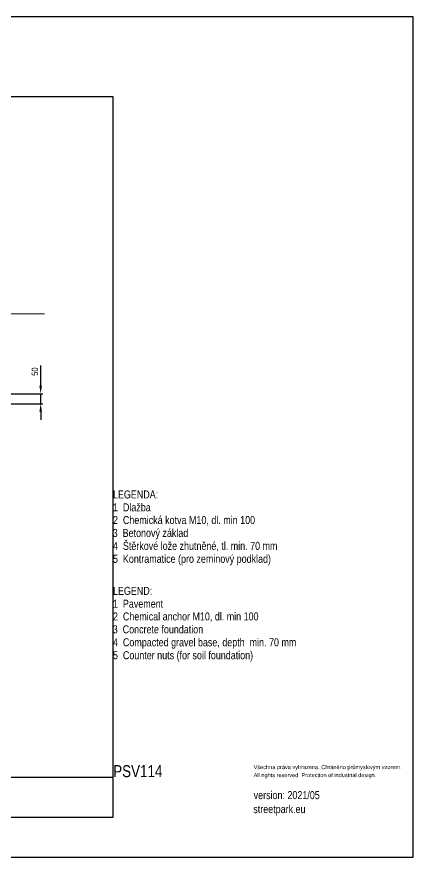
# Model space of a CAD drawing. Header units: millimetres. Extents: x 22162 to 28102, y 3160 to 7360.
# Drawn here: x 26120 to 28102, y 3160 to 7360 of the extents above; entities that cross this region are included whole.
import ezdxf

# ---------------------------------------------------------------- set-up
doc = ezdxf.new("R2010")
doc.units = ezdxf.units.MM
doc.header["$LTSCALE"] = 0.3
doc.linetypes.add('INCONTINUOUS', pattern=[200000.001, 200000, -0.001])
doc.layers.add('KOTY', color=3, linetype='INCONTINUOUS', lineweight=9)
doc.layers.add('Nekreslit', color=6, linetype='Continuous', plot=False)
doc.layers.add('SRAFY', color=7, linetype='Continuous', lineweight=9, true_color=0x5b5b5b)
doc.styles.add('SEACAD_Arial', font='arial.ttf', dxfattribs={"width": 0.8})
doc.dimstyles.new('ISO-25', dxfattribs={"dimtxt": 1.6, "dimasz": 2, "dimexe": 0.5, "dimexo": 1.5, "dimtad": 1, "dimdec": 0, "dimtxsty": 'SEACAD_Arial', "dimcen": 2, "dimadec": 0, "dimazin": 0, "dimtfac": 1, "dimtdec": 0, "dimtmove": 0, "dimatfit": 3, "dimfxl": 1, "dimarcsym": 0})

# ---------------------------------------------------------------- blocks, each defined once
blk = doc.blocks.new('*D156')
at = {"layer": 'Defpoints', "color": 0, "transparency": 16777216}
for p in [(26041.1, 5475.6), (26239.5, 5475.6), (25973, 5425.6)]:
    blk.add_point(p, dxfattribs=at)
at = {"layer": 'KOTY', "color": 0, "lineweight": -2, "transparency": 16777216}
for p, q in [((26239.5, 5515.6), (26239.5, 5617.2)), ((26071.1, 5475.6), (26249.5, 5475.6)), ((26239.5, 5425.6), (26239.5, 5475.6)), ((26003, 5425.6), (26249.5, 5425.6)), ((26239.5, 5385.6), (26239.5, 5345.6))]:
    blk.add_line(p, q, dxfattribs=at)
at = {"layer": 'KOTY', "color": 0, "transparency": 16777216}
for points in [[(26232.9, 5515.6), (26246.2, 5515.6), (26239.5, 5475.6)], [(26246.2, 5385.6), (26232.9, 5385.6), (26239.5, 5425.6)]]:
    blk.add_solid(points, dxfattribs=at)
at = {"layer": 'KOTY', "color": 0, "transparency": 16777216, "insert": (26210.7, 5586.4), "char_height": 32, "attachment_point": 5, "rotation": 90, "style": 'SEACAD_Arial'}
blk.add_mtext('50', dxfattribs=at)

msp = doc.modelspace()

# ---------------------------------------------------------------- linework, layer by layer
at = {"layer": 'Nekreslit'}
msp.add_line((22562.1, 3559.6), (26602.1, 3559.6), dxfattribs=at)
for points in [[(22162.1, 3159.6), (28102.1, 3159.6), (28102.1, 7359.6), (22162.1, 7359.6)], [(22562.1, 3359.6), (26602.1, 3359.6), (26602.1, 6959.6), (22562.1, 6959.6)]]:
    msp.add_lwpolyline(points, close=True, dxfattribs=at)
at = {"layer": 'SRAFY', "linetype": 'Continuous'}
msp.add_line((22841.5, 5875.6), (26259.4, 5875.6), dxfattribs=at)

# ---------------------------------------------------------------- texts
at = {"style": 'SEACAD_Arial', "width": 0.8}
for s, height, p in [('LEGENDA:', 40, (26601, 4952.4)), ('1  Dlažba', 40, (26601, 4888.1)), ('2  Chemická kotva M10, dl. min 100', 40, (26601, 4824.6)), ('3  Betonový základ', 40, (26599.8, 4760.1)), ('4  Štěrkové lože zhutněné, tl. min. 70 mm', 40, (26601, 4695.4)), ('5  Kontramatice (pro zeminový podklad)', 40, (26601, 4630.8)), ('LEGEND:', 40, (26601, 4470.7)), ('1  Pavement', 40, (26601, 4406.4)), ('2  Chemical anchor M10, dl. min 100', 40, (26601, 4342.9)), ('3  Concrete foundation', 40, (26599.8, 4278.3)), ('4  Compacted gravel base, depth  min. 70 mm', 40, (26601, 4213.6)), ('5  Counter nuts (for soil foundation)', 40, (26601, 4149)), ('PSV114', 60, (26602.1, 3559.6)), ('Všechna práva vyhrazena. Chráněno průmyslovým vzorem.', 20, (27304.4, 3599.6)), ('All rights reserved. Protection of industrial design.', 20, (27304.4, 3559.6)), ('version: 2021/05', 40, (27304.4, 3449.8)), ('streetpark.eu', 40, (27302.8, 3379.9))]:
    msp.add_text(s, height=height, dxfattribs=at).set_placement(p)

# ---------------------------------------------------------------- dimensions: what is measured, and where the dimension line sits
at = {"layer": 'KOTY'}
dim = msp.add_linear_dim(base=(26239.5, 5475.6), p1=(25973, 5425.6), p2=(26041.1, 5475.6), angle=90, dimstyle='ISO-25', override={"dimlfac": 1, "dimtxsty": 'SEACAD_Arial', "dimsah": 1, "dimtolj": 0}, dxfattribs=at)
dim.commit()
dim.dimension.update_dxf_attribs({"geometry": '*D156', "text_midpoint": (26210.7, 5586.4)})

doc.saveas('drawing.dxf')
